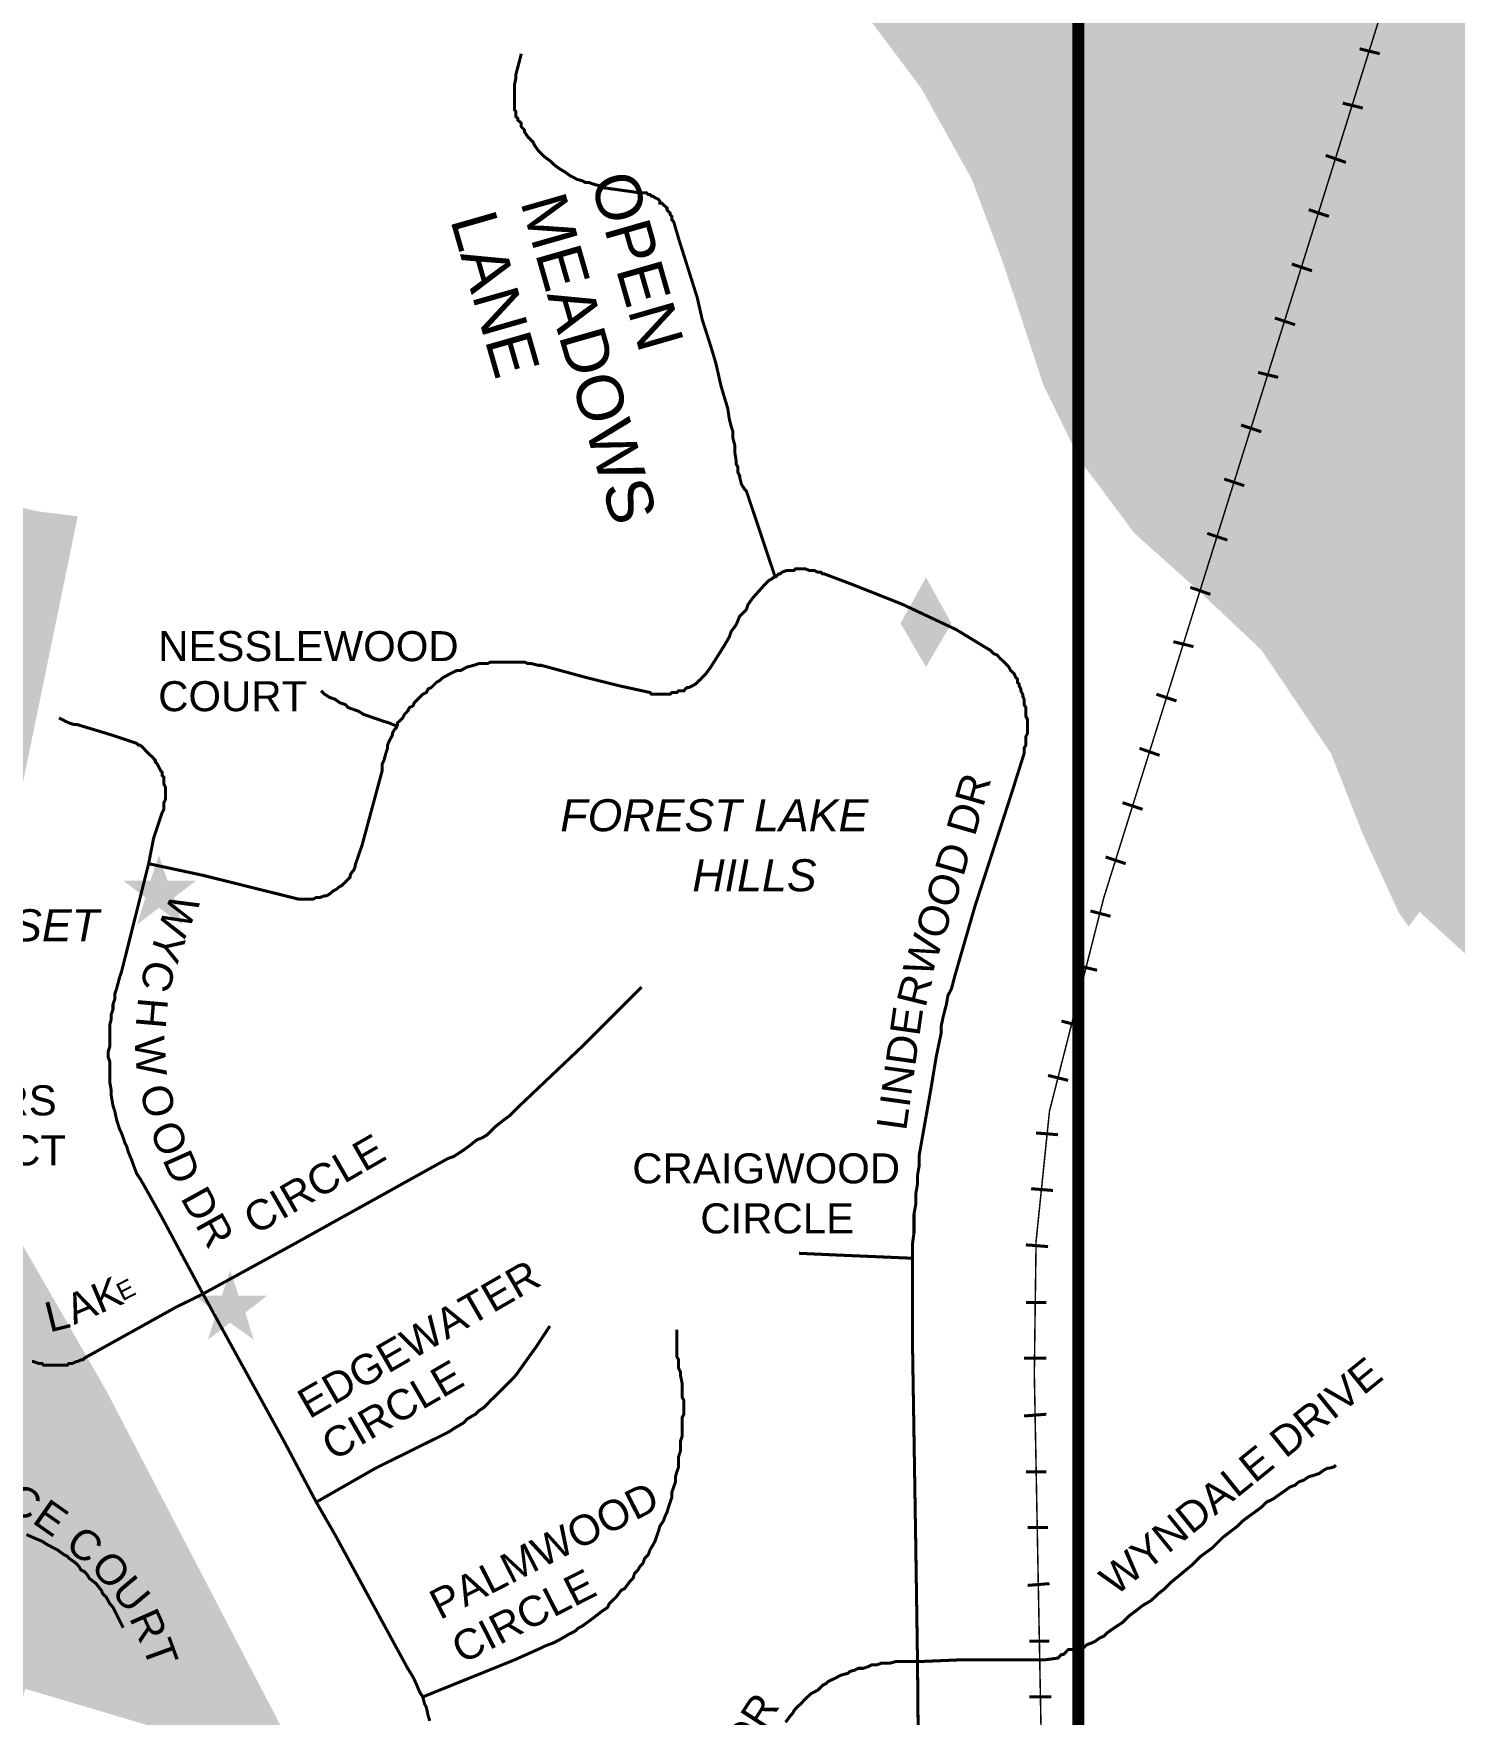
# Model space of a CAD drawing. Header units: millimetres. Extents: x 10 to 1080, y 12 to 847.
# Drawn here: x 734 to 805, y 449.1 to 533.1 of the extents above; entities that cross this region are included whole.
import ezdxf

# ---------------------------------------------------------------- set-up
doc = ezdxf.new("R2010")
doc.units = ezdxf.units.MM

msp = doc.modelspace()

# ---------------------------------------------------------------- hatches: boundary and pattern name
at = {"layer": 'H', "linetype": 'CONTINUOUS'}
for points in [[(802.375, 724.076), (804.333, 708.572), (819.82, 705.362), (834.637, 704.674), (846.243, 705.362), (859.861, 713.74), (871.467, 723.388), (876.635, 727.287), (891.452, 733.125), (894.662, 722.806), (899.231, 711.2), (902.458, 678.268), (906.939, 654.985), (912.777, 635.6), (903.041, 631.79), (870.797, 623.394), (843.703, 613.075), (834.037, 605.614), (852.17, 570.142), (848.607, 566.244), (849.207, 566.244), (834.637, 551.692), (840.475, 538.815), (802.711, 488.438), (802.217, 489.126), (800.435, 493.007), (798.83, 497.082), (795.355, 502.25), (792.215, 505.213), (789.005, 508.088), (786.289, 511.722), (784.437, 515.532), (783.078, 519.677), (782.391, 521.723), (780.874, 525.78), (778.334, 530.348), (775.794, 533.735), (773.007, 536.875), (769.955, 539.75), (766.727, 542.378), (763.27, 544.83), (759.707, 547.123), (755.985, 549.24), (754.115, 550.333), (752.263, 551.356), (750.305, 552.45), (748.365, 553.473), (746.407, 554.478), (744.467, 555.502), (742.615, 556.507), (740.657, 557.618), (739.652, 558.13), (732.525, 556.436), (732.79, 544.583), (726.264, 530.86), (723.142, 524.334), (722.207, 519.765), (722.877, 514.015), (725.593, 511.052), (734.219, 509.182), (736.177, 508.935), (733.302, 494.965), (732.278, 489.126), (728.98, 480.236), (737.605, 465.243), (747.518, 446.193), (733.548, 450.338), (730.409, 438.062), (720.76, 407.158), (717.885, 398.268), (714.745, 388.108), (713.475, 387.174), (712.047, 376.096), (715.945, 344.77), (716.615, 324.026), (716.439, 318.682), (723.388, 318.435), (731.608, 319.705), (737.358, 321.557), (743.373, 323.25), (749.635, 324.273), (754.962, 326.39), (761.488, 331.47), (750.641, 308.786), (742.95, 291.677), (741.257, 289.313), (754.715, 277.195), (760.801, 272.292), (760.73, 272.115), (769.444, 264.583), (777.487, 249.678), (794.597, 237.155), (804.333, 230.293), (811.777, 224.032), (798.054, 219.957), (781.473, 215.988), (770.043, 212.602), (757.502, 208.033), (746.072, 201.172), (734.06, 195.404), (725.082, 194.91), (725.258, 194.134), (725.593, 192.105), (725.752, 188.048), (725.17, 184.062), (724.905, 183.392), (714.587, 181.698), (699.17, 173.743), (696.295, 178.312), (682.078, 173.143), (680.879, 176.53), (652.868, 161.713), (660.647, 138.007), (660.4, 137.83), (656.749, 135.467), (653.203, 133.103), (649.552, 130.722), (645.918, 128.358), (642.285, 125.977), (638.634, 123.702), (635, 121.32), (631.349, 118.957), (627.803, 116.664), (624.152, 114.3), (620.942, 115.394), (619.584, 117.51), (618.402, 119.556), (617.22, 121.744), (616.038, 123.702), (614.68, 125.977), (613.569, 128.27), (612.299, 130.475), (610.958, 132.415), (609.424, 134.197), (608.154, 136.066), (606.795, 138.254), (605.367, 140.035), (603.673, 143.087), (601.892, 144.445), (599.863, 145.715), (598.17, 147.496), (596.724, 149.26), (595.118, 151.042), (593.513, 152.647), (591.22, 153.846), (589.439, 155.187), (587.675, 156.545), (586.052, 158.415), (585.717, 160.778), (585.047, 162.895), (584.112, 165.1), (582.172, 166.194), (580.549, 167.887), (579.543, 169.845), (578.785, 171.962), (577.762, 173.902), (576.668, 175.772), (575.398, 177.553), (573.775, 178.982), (571.659, 182.457), (568.784, 186.778), (566.932, 189.988), (565.82, 194.486), (564.462, 203.87), (563.704, 208.527), (563.88, 211.332), (563.704, 215.477), (563.457, 217.77), (563.28, 220.133), (563.368, 222.426), (563.28, 224.614), (562.857, 227.418), (561.675, 229.694), (560.828, 232.586), (561.428, 234.774), (561.852, 237.825), (561.922, 240.206), (561.587, 242.658), (561.763, 245.286), (562.01, 247.65), (561.852, 250.278), (561.164, 254.423), (561.922, 257.052), (562.522, 259.256), (562.275, 261.532), (561.499, 263.56), (560.405, 265.518), (559.805, 267.882), (559.223, 270.175), (557.953, 273.297), (556.26, 274.92), (554.814, 277.53), (554.39, 280), (553.72, 282.363), (552.962, 284.656), (551.85, 286.508), (550.668, 288.713), (549.222, 291.165), (547.194, 292.947), (545.412, 294.552), (543.56, 296.422), (543.719, 298.697), (542.537, 300.655), (540.42, 302.348), (538.057, 304.976), (535.34, 306.405), (532.553, 307.763), (530.26, 309.545), (528.232, 310.903), (526.874, 312.755), (526.45, 314.872), (524.51, 315.807), (522.305, 316.054), (518.248, 316.565), (515.779, 316.9), (513.592, 317.324), (511.387, 317.923), (508.935, 318.17), (507.153, 316.988), (506.465, 314.96), (505.037, 313.267), (503.255, 311.997), (501.897, 310.303), (500.292, 308.698), (498.422, 307.587), (496.658, 306.07), (495.212, 304.377), (494.453, 302.348), (493.942, 299.896), (493.607, 297.603), (493.942, 295.24), (494.453, 293.123), (495.212, 290.83), (495.723, 288.625), (494.03, 286.508), (493.342, 284.304), (491.649, 281.693), (489.462, 280.846), (485.14, 280.423), (481.577, 280.582), (479.637, 281.852), (478.102, 283.457), (476.673, 285.08), (475.068, 286.773), (472.863, 287.267), (470.658, 286.685), (468.965, 285.238), (467.184, 283.88), (465.067, 282.875), (463.462, 281.34), (464.732, 279.488), (466.602, 278.306), (468.63, 277.372), (469.724, 275.502), (468.877, 273.385), (467.095, 272.027), (463.973, 269.663), (462.104, 268.058), (460.075, 266.876), (457.958, 266.1), (455.665, 265.606), (452.702, 266.277), (450.674, 267.212), (448.469, 267.635), (444.835, 268.482), (442.718, 268.993), (440.514, 268.393), (436.792, 268.217), (434.763, 268.905), (432.805, 269.998), (431.465, 271.78), (432.647, 273.72), (433.405, 275.925), (433.317, 278.218), (432.805, 280.335), (432.894, 282.963), (431.959, 285.327), (428.925, 284.568), (426.72, 283.88), (424.603, 283.457), (421.375, 283.968), (419.188, 284.392), (417.072, 284.903), (415.025, 285.926), (412.838, 286.685), (410.792, 287.62), (409.698, 289.56), (409.875, 291.765), (410.298, 293.97), (410.298, 296.157), (409.61, 298.203), (408.252, 300.143), (406.4, 301.66), (404.53, 303.107), (402.837, 304.712), (400.897, 305.823), (399.715, 307.675), (400.297, 309.792), (399.962, 311.997), (397.845, 313.355), (395.905, 314.537), (394.547, 316.318), (393.1, 318.1), (391.672, 319.793), (390.225, 321.398), (388.108, 322.668), (386.592, 324.185), (385.057, 325.878), (383.452, 327.325), (381.582, 328.595), (379.465, 329.265), (378.125, 331.047), (378.037, 333.252), (377.349, 335.368), (375.92, 336.973), (374.05, 338.332), (372.11, 339.425), (370.152, 340.536), (368.035, 341.383), (365.919, 341.965), (363.555, 341.63), (361.615, 340.607), (359.745, 338.914), (357.875, 337.82), (355.935, 336.797), (353.818, 335.703), (351.878, 334.522), (350.255, 332.652), (348.915, 330.8), (347.98, 328.754), (347.133, 326.637), (345.599, 325.032), (343.323, 324.785), (340.184, 324.785), (337.732, 325.367), (335.615, 324.185), (334.522, 322.333), (334.433, 320.128), (334.098, 317.923), (332.899, 315.807), (331.805, 313.866), (330.958, 311.75), (330.712, 309.545), (330.288, 307.252), (329.935, 304.976), (329.688, 302.683), (329.018, 300.39), (328.083, 298.203), (327.325, 296.157), (327.06, 293.97), (328.665, 292.347), (329.935, 290.583), (328.665, 288.802), (326.39, 287.955), (323.25, 287.778), (321.045, 288.29), (319.864, 290.23), (318.682, 292.276), (316.812, 293.705), (314.025, 294.975), (311.732, 295.487), (309.615, 295.91), (307.763, 297.092), (306.405, 299.05), (305.47, 300.99), (304.712, 303.107), (303.689, 305.135), (301.995, 306.405), (300.302, 307.852), (298.962, 309.545), (297.268, 307.94), (296.422, 305.894), (293.282, 304.2), (291.5, 305.558), (289.648, 306.828), (287.69, 307.852), (287.267, 309.968), (287.69, 312.173), (285.75, 313.09), (283.457, 313.602), (281.34, 314.202), (279.224, 315.295), (278.642, 317.5), (277.954, 319.617), (276.013, 321.222), (274.144, 319.793), (272.874, 317.923), (269.998, 319.193), (268.217, 320.64), (266.435, 321.98), (263.984, 324.45), (262.202, 325.72), (260.862, 327.484), (261.108, 329.688), (261.867, 331.893), (262.714, 334.01), (262.467, 337.644), (261.532, 339.602), (260.597, 341.718), (258.992, 343.323), (255.94, 345.352), (253.065, 346.71), (251.195, 347.892), (249.167, 348.827), (248.92, 351.032), (250.19, 352.884), (251.707, 354.842), (254.088, 354.93), (255.782, 356.358), (257.969, 356.623), (260.174, 357.117), (261.444, 359.234), (261.779, 361.527), (261.62, 363.732), (260.438, 365.584), (258.992, 367.277), (256.117, 367.63), (255.429, 369.746), (254.088, 371.44), (252.307, 372.957), (250.525, 374.227), (248.497, 374.826), (247.138, 376.767), (248.162, 378.707), (247.385, 381), (245.78, 382.517), (245.622, 384.81), (244.687, 386.75), (243.575, 388.796), (242.235, 390.56), (241.035, 392.43), (239.518, 394.212), (239.43, 396.416), (240.453, 398.533), (240.612, 401.144), (240.788, 403.86), (239.43, 405.888), (238.584, 408.005), (236.467, 409.452), (235.038, 411.304), (233.08, 412.838), (233.168, 415.202), (234.103, 417.318), (235.462, 419.276), (236.978, 421.04), (238.072, 422.998), (237.825, 425.274), (237.49, 427.902), (236.22, 429.683), (234.527, 431.377), (232.657, 433.246), (230.628, 434.587), (229.182, 436.28), (227.489, 437.815), (226.219, 439.667), (224.79, 441.537), (223.943, 443.742), (222.92, 445.77), (220.98, 447.216), (218.775, 448.557), (216.57, 449.827), (214.365, 450.25), (212.249, 450.427), (209.797, 450.515), (206.163, 450.427), (203.87, 451.026), (201.595, 450.338), (199.972, 448.31), (201.665, 446.705), (199.549, 444.588), (196.938, 445.347), (194.822, 445.435), (192.105, 444.923), (189.054, 445.012), (187.202, 443.406), (184.908, 442.472), (182.88, 441.113), (181.01, 439.596), (179.317, 438.15), (177.288, 437.056), (175.084, 436.457), (173.055, 435.522), (170.762, 434.675), (168.575, 434.852), (166.793, 436.545), (165.947, 438.82), (165.259, 440.937), (163.142, 442.048), (160.955, 442.56), (158.574, 442.383), (156.369, 441.713), (154.005, 440.778), (151.377, 440.267), (148.59, 440.267), (146.385, 439.843), (145.45, 437.727), (145.115, 435.522), (142.663, 436.122), (142.152, 438.326), (140.458, 439.932), (138.43, 441.113), (136.472, 442.207), (134.285, 442.807), (131.745, 442.048), (128.605, 441.537), (126.153, 441.872), (123.525, 441.784), (121.497, 442.983), (120.05, 444.588), (117.775, 445.012), (116.082, 446.528), (116.152, 448.822), (114.124, 450.938), (112.607, 453.214), (111.425, 454.995), (110.155, 456.777), (108.797, 458.47), (107.527, 460.252), (106.257, 461.945), (104.898, 463.726), (103.54, 465.42), (102.182, 467.113), (100.842, 468.806), (99.572, 470.57), (98.213, 472.264), (95.585, 475.738), (93.133, 479.213), (90.682, 482.776), (88.477, 486.41), (86.448, 490.132), (84.578, 494.03), (83.062, 498.016), (81.527, 502.92), (80.433, 507.065), (79.498, 511.298), (78.74, 515.532), (78.228, 519.853), (77.805, 524.175), (77.558, 528.496), (77.47, 532.8), (77.558, 534.917), (77.558, 537.122), (77.717, 539.238), (77.893, 541.443), (78.052, 543.56), (78.317, 545.765), (78.564, 547.882), (79.252, 552.115), (80.098, 556.348), (81.192, 560.582), (82.374, 564.727), (84.402, 570.054), (86.448, 573.793), (87.63, 575.645), (117.687, 575.645), (138.007, 572.435), (144.445, 544.23), (141.905, 543.225), (154.764, 537.88), (160.443, 536.028), (171.185, 535.693), (189.318, 535.34), (206.834, 533.912), (226.06, 527.897), (227.842, 532.888), (253.912, 548.552), (259.239, 550.333), (265.677, 550.668), (269.575, 552.115), (277.019, 556.772), (283.122, 559.223), (290.989, 559.982), (306.317, 558.553), (306.652, 558.288), (307.005, 558.624), (310.885, 558.888), (317.659, 563.122), (325.543, 568.113), (333.745, 573.528), (338.825, 576.827), (341.365, 576.756), (344.928, 576.068), (348.492, 574.71), (351.949, 572.858), (355.759, 569.718), (358.228, 566.173), (359.234, 564.303), (360.257, 562.363), (362.462, 558.8), (365.425, 555.925), (369.993, 554.32), (376.255, 554.478), (378.46, 554.902), (380.577, 555.325), (382.782, 555.748), (384.898, 556.013), (387.773, 556.436), (392.007, 557.107), (396.064, 558.042), (400.138, 559.135), (404.107, 560.405), (408.005, 561.852), (411.903, 563.457), (415.713, 565.238), (419.435, 567.09), (423.069, 569.048), (424.18, 569.63), (421.128, 576.333), (406.224, 573.952), (411.057, 595.383), (409.452, 607.06), (401.408, 603.85), (401.832, 611.893), (404.618, 612.74), (404.195, 626.022), (394.882, 630.432), (373.539, 618.737), (369.482, 635.67), (377.19, 651.845), (407.405, 673.276), (407.829, 671.23), (482.177, 704.003), (500.715, 623.323), (501.227, 623.57), (505.372, 625.863), (509.182, 627.892), (512.992, 630.008), (516.802, 632.037), (520.612, 634.065), (522.552, 635.088), (524.422, 636.094), (526.362, 637.117), (528.232, 638.14), (530.172, 639.233), (532.042, 640.256), (534.335, 641.438), (544.495, 629.585), (550.422, 631.613), (546.523, 639.568), (541.532, 645.336), (541.602, 645.407), (545.412, 647.453), (549.222, 649.57), (553.032, 651.598), (556.772, 653.627), (560.582, 655.743), (564.392, 657.772), (568.202, 659.888), (572.012, 661.917), (575.733, 664.034), (579.543, 666.15), (583.353, 668.196), (587.163, 670.313), (590.885, 672.342), (596.724, 674.458), (601.133, 674.458), (603.338, 674.458), (605.455, 674.37), (607.642, 674.194), (609.847, 674.123), (611.964, 674.035), (614.168, 673.858), (616.373, 673.7), (618.49, 673.612), (620.695, 673.435), (622.882, 673.347), (624.999, 673.276), (629.32, 673.188), (633.642, 673.276), (637.875, 673.523), (642.108, 673.947), (646.254, 674.617), (650.399, 675.728), (653.627, 676.734), (657.684, 678.18), (661.67, 679.873), (665.568, 681.743), (669.378, 683.772), (673.1, 685.976), (676.734, 688.252), (680.297, 690.704), (683.683, 693.42), (687.07, 696.136), (690.192, 699.1), (693.332, 702.063), (696.207, 705.273), (699.082, 708.572), (701.71, 711.958), (705.785, 710.53), (709.842, 708.995), (713.74, 707.214), (717.638, 705.362), (721.448, 703.333), (723.988, 701.798), (729.403, 707.302), (742.35, 719.578), (751.999, 718.908), (767.503, 733.725), (785.618, 751.84), (797.207, 740.234), (802.375, 724.076), (802.375, 724.076)], [(666.662, 31.15), (665.903, 33.443), (664.88, 36.318), (663.875, 38.77), (662.093, 40.217), (659.289, 41.91), (657.772, 43.938), (656.255, 45.896), (654.05, 46.655), (651.757, 46.99), (650.064, 48.772), (648.458, 50.624), (646.254, 51.223), (643.89, 52.158), (641.932, 53.94), (639.815, 54.857), (635.582, 54.698), (633.642, 56.056), (631.613, 57.062), (628.562, 57.997), (626.533, 59.514), (625.598, 62.054), (625.934, 65.105), (625.422, 67.557), (625.087, 71.12), (640.168, 68.492), (651.757, 71.455), (733.637, 96.855), (744.802, 101.688), (768.932, 110.825), (770.537, 108.038), (779.851, 91.687), (789.852, 98.884), (786.624, 110.067), (785.019, 114.97), (789.428, 121.25), (795.69, 119.133), (800.594, 116.84), (805.427, 115.235), (810.595, 111.672), (813.135, 110.578), (815.411, 111.936), (817.28, 112.607), (821.761, 111.936), (824.988, 112.43), (814.74, 133.773), (848.695, 119.133), (853.087, 141.058), (857.585, 164.765), (846.825, 166.793), (848.695, 169.845), (849.877, 172.632), (851.994, 173.99), (855.715, 177.288), (861.483, 181.434), (868.504, 208.703), (871.978, 208.703), (876.635, 209.127), (884.079, 210.308), (890.094, 210.573), (894.08, 210.573), (899.16, 209.127), (904.064, 207.01), (909.391, 205.405), (924.295, 202.442), (925.23, 204.717), (932.427, 239.095), (932.18, 250.79), (932.85, 263.56), (919.392, 263.56), (919.639, 266.524), (921.755, 295.663), (933.362, 292.858), (933.785, 301.925), (932.18, 309.122), (930.822, 316.988), (929.128, 324.944), (928.441, 325.208), (880.78, 334.01), (892.387, 394.458), (910.59, 400.72), (912.865, 405.13), (894.997, 430.953), (887.307, 452.12), (877.058, 452.79), (872.913, 457.2), (866.634, 465.42), (857.074, 472.775), (845.22, 475.58), (837.512, 475.58), (826.17, 473.534), (817.28, 476.762), (811.018, 480.995), (806.362, 486.322), (803.222, 489.197), (840.475, 538.815), (834.637, 551.692), (849.207, 566.244), (850.724, 566.332), (853.017, 566.42), (855.292, 566.596), (857.673, 566.755), (860.037, 566.932), (862.401, 567.09), (864.87, 567.267), (867.234, 567.514), (869.597, 567.69), (872.067, 567.937), (874.518, 568.113), (876.882, 568.36), (879.334, 568.537), (881.803, 568.713), (884.167, 568.96), (886.619, 569.136), (889, 569.295), (891.364, 569.472), (893.815, 569.56), (896.108, 569.718), (898.472, 569.807), (900.853, 569.895), (903.129, 569.895), (905.422, 569.895), (907.627, 569.895), (909.814, 569.807), (912.354, 569.718), (916.675, 569.63), (918.88, 569.63), (920.997, 569.718), (923.202, 569.895), (925.318, 570.054), (927.523, 570.142), (929.64, 570.318), (931.827, 570.477), (936.149, 570.742), (940.47, 570.9), (944.704, 570.742), (948.849, 570.318), (948.849, 28.751), (667.297, 28.751), (666.662, 31.15)], [(779.851, 503.59), (778.581, 505.883), (777.311, 503.59), (778.581, 501.403), (779.851, 503.59), (779.851, 503.59)], [(779.851, 503.59), (779.604, 503.59), (778.581, 501.826), (777.663, 503.59), (778.581, 505.372), (779.604, 503.59), (779.851, 503.59), (778.581, 505.883), (777.311, 503.59), (778.581, 501.403), (779.851, 503.59), (779.851, 503.59)], [(742.103, 490.732), (740.657, 490.732), (740.234, 492.002), (739.81, 490.732), (738.452, 490.732), (739.563, 489.885), (739.14, 488.527), (740.234, 489.373), (741.415, 488.527), (740.992, 489.885), (742.103, 490.732), (742.103, 490.732)], [(745.649, 469.988), (744.22, 469.988), (743.797, 471.258), (743.373, 469.988), (742.015, 469.988), (743.109, 469.142), (742.685, 467.783), (743.797, 468.63), (744.978, 467.783), (744.555, 469.142), (745.649, 469.988), (745.649, 469.988)], [(737.782, 455.26), (736.335, 455.26), (735.912, 456.53), (735.489, 455.26), (734.148, 455.26), (735.242, 454.413), (734.818, 453.055), (735.912, 453.902), (737.112, 453.055), (736.688, 454.413), (737.782, 455.26), (737.782, 455.26)]]:
    msp.add_hatch(color=256, dxfattribs=at).paths.add_polyline_path(points)

# ---------------------------------------------------------------- linework, layer by layer
at = {"layer": 'P'}
for points, const_width in [([(786.201, 654.138), (786.201, 546.029), (786.201, 437.903), (678.092, 437.903), (569.965, 437.903), (569.965, 546.029), (569.965, 654.138), (678.092, 654.138), (786.201, 654.138)], 0.602), ([(948.831, 437.903), (894.327, 437.903), (786.201, 437.903), (786.201, 546.029), (786.201, 654.138), (894.327, 654.138), (948.831, 654.138)], 0.602), ([(815.658, 579.808), (787.471, 489.885), (784.754, 479.213), (784.084, 472.705), (783.996, 466.09), (785.53, 384.81), (786.536, 324.115), (786.8, 319.123), (787.647, 314.378), (789.411, 308.875), (791.616, 304.377), (807.367, 276.86), (816.345, 253.577), (817.527, 247.915), (817.774, 244.951), (817.439, 240.965), (815.834, 235.215), (809.396, 223.185), (805.762, 217.435), (799.924, 210.996), (787.382, 200.413)], 0.075), ([(758.349, 532.059), (758.261, 531.707), (758.172, 531.372), (758.084, 531.036), (758.084, 530.86), (758.014, 530.525), (758.014, 530.366), (758.014, 530.013), (758.014, 529.766), (758.014, 529.519), (758.014, 529.431), (758.014, 529.343), (758.014, 529.255), (758.084, 529.167), (758.084, 529.008), (758.084, 528.92), (758.172, 528.832), (758.172, 528.743), (758.261, 528.673), (758.349, 528.585), (758.349, 528.408), (758.508, 528.249), (758.508, 528.161), (758.684, 527.897), (758.931, 527.65), (759.019, 527.473), (759.195, 527.226), (759.284, 527.138), (759.531, 526.891), (759.778, 526.715), (760.042, 526.468), (760.289, 526.292), (760.554, 526.133), (760.801, 525.956), (760.977, 525.868), (761.136, 525.78), (761.4, 525.709), (761.559, 525.621), (761.735, 525.621), (761.982, 525.533), (762.318, 525.445), (762.494, 525.357), (764.275, 525.11), (764.364, 525.11), (764.522, 525.11), (764.611, 525.11), (764.699, 525.022), (764.787, 525.022), (764.858, 524.933), (764.946, 524.933), (765.034, 524.863), (765.21, 524.775), (765.281, 524.686), (765.281, 524.598), (765.369, 524.598), (765.457, 524.51), (765.634, 524.351), (765.634, 524.263), (765.704, 524.175), (765.792, 524.087), (765.792, 524.016), (765.881, 523.928), (765.881, 523.84), (765.881, 523.752), (765.969, 523.663), (766.216, 522.817), (767.151, 519.853), (767.398, 518.76), (767.75, 517.666), (767.909, 517.155), (768.085, 516.555), (768.332, 515.461), (768.509, 514.862), (768.668, 514.35), (768.756, 513.768), (768.844, 513.433), (768.932, 513.168), (768.932, 512.833), (769.02, 512.498), (769.02, 512.163), (769.091, 511.739), (769.091, 511.563), (769.179, 511.387), (769.179, 511.316), (769.179, 511.14), (769.267, 510.963), (769.267, 510.893), (769.355, 510.54), (769.514, 510.293), (769.602, 510.205), (771.049, 505.883)], 0.151), ([(801.264, 532.059), (800.259, 532.306)], 0.151), ([(800.418, 529.343), (799.412, 529.59)], 0.151), ([(799.571, 526.627), (798.565, 526.979)], 0.151), ([(798.724, 523.928), (797.719, 524.263)], 0.151), ([(797.878, 521.212), (796.872, 521.547)], 0.151), ([(797.031, 518.513), (796.025, 518.848)], 0.151), ([(796.184, 515.885), (795.179, 516.132)], 0.151), ([(795.338, 513.168), (794.332, 513.503)], 0.151), ([(794.491, 510.469), (793.485, 510.805)], 0.151), ([(793.644, 507.753), (792.639, 508.088)], 0.151), ([(752.158, 498.44), (752.158, 498.616), (752.246, 498.687), (752.422, 498.863), (752.51, 499.039), (752.669, 499.198), (752.757, 499.375), (752.934, 499.463), (753.004, 499.622), (753.181, 499.798), (753.269, 499.886), (753.428, 500.045), (753.604, 500.133), (753.692, 500.309), (753.851, 500.38), (754.027, 500.556), (754.115, 500.645), (754.274, 500.733), (754.451, 500.892), (754.627, 500.98), (754.786, 501.068), (754.962, 501.156), (755.121, 501.227), (755.297, 501.227), (755.474, 501.315), (755.632, 501.403), (755.968, 501.491), (756.232, 501.579), (756.479, 501.579), (756.655, 501.579), (756.814, 501.65), (756.991, 501.65), (757.167, 501.65), (757.326, 501.65), (757.502, 501.65), (757.837, 501.65), (758.014, 501.65), (758.172, 501.65), (758.508, 501.65), (758.684, 501.579), (758.86, 501.579), (759.195, 501.491), (759.354, 501.491), (761.559, 500.892), (763.252, 500.468), (764.787, 500.133), (764.858, 500.045), (764.946, 500.045), (765.034, 500.045), (765.21, 500.045), (765.457, 500.045), (765.545, 500.045), (765.634, 500.045), (765.792, 500.045), (765.881, 500.133), (765.969, 500.133), (766.128, 500.133), (766.216, 500.221), (766.48, 500.221), (766.551, 500.309), (766.639, 500.38), (766.727, 500.38), (766.904, 500.468), (767.062, 500.556), (767.151, 500.645), (767.239, 500.733), (767.327, 500.803), (767.398, 500.892), (767.486, 500.98), (767.574, 501.068), (767.821, 501.403), (768.509, 502.497), (768.756, 502.92), (768.844, 503.185), (769.091, 503.52), (769.267, 503.943), (769.602, 504.278), (769.691, 504.543), (769.938, 504.878), (770.537, 505.548), (770.625, 505.636), (770.714, 505.725), (770.872, 505.813), (770.961, 505.883), (771.049, 505.883)], 0.151), ([(771.049, 505.883), (771.137, 505.972), (771.208, 506.06), (771.296, 506.06), (771.384, 506.148), (771.631, 506.236), (771.719, 506.236), (771.807, 506.236), (771.984, 506.236), (772.054, 506.307), (772.142, 506.307), (772.231, 506.307), (772.407, 506.307), (772.478, 506.307), (772.566, 506.307), (772.742, 506.236), (772.83, 506.236), (772.901, 506.236), (772.989, 506.236), (773.165, 506.148), (773.254, 506.148), (773.324, 506.148), (773.412, 506.06), (773.501, 506.06), (774.859, 505.548), (777.399, 504.543), (780.098, 503.273), (781.632, 502.338), (781.791, 502.25), (781.879, 502.162), (781.967, 502.073), (782.144, 502.003), (782.214, 501.915), (782.302, 501.826), (782.391, 501.738), (782.567, 501.579), (782.726, 501.403), (782.814, 501.227), (782.902, 501.156), (782.99, 501.068), (783.061, 500.892), (783.149, 500.803), (783.149, 500.645), (783.237, 500.556), (783.237, 500.468), (783.325, 500.309), (783.325, 500.221), (783.414, 500.045), (783.414, 499.957), (783.484, 499.798), (783.484, 499.622), (783.484, 499.533), (783.572, 499.375), (783.572, 499.286), (783.572, 499.11), (783.572, 498.951), (783.661, 498.775), (783.661, 498.528), (783.661, 498.193), (783.661, 498.105), (783.572, 497.928), (783.572, 497.769), (783.572, 497.681), (783.572, 497.505), (783.484, 497.346), (783.484, 497.17), (783.484, 497.082), (782.902, 495.229), (781.032, 489.462), (780.027, 485.987), (779.939, 485.652), (779.851, 485.316), (779.674, 484.981), (779.604, 484.558), (779.515, 484.223), (779.427, 483.87), (779.339, 483.447), (779.339, 483.112), (779.092, 481.93), (778.828, 480.325), (778.245, 477.026), (778.245, 476.515), (778.157, 476.003), (778.157, 475.58), (778.069, 475.068), (778.069, 474.557), (777.981, 474.063), (777.981, 473.551), (777.981, 473.128), (777.91, 472.616), (777.91, 471.858)], 0.151), ([(792.798, 505.037), (791.792, 505.389)], 0.151), ([(791.951, 502.426), (790.945, 502.673)], 0.151), ([(748.348, 500.221), (748.524, 500.045), (748.771, 499.886), (749.035, 499.798), (749.282, 499.622), (749.547, 499.533), (749.706, 499.375), (750.217, 499.198), (750.464, 499.039), (750.729, 498.951), (750.976, 498.863), (751.24, 498.775), (751.487, 498.687), (751.734, 498.616), (752.158, 498.44)], 0.151), ([(791.104, 499.71), (790.099, 500.045)], 0.151), ([(735.242, 498.863), (735.577, 498.687), (735.736, 498.616), (736, 498.528), (736.159, 498.528), (737.852, 498.016), (739.122, 497.593), (739.211, 497.505), (739.299, 497.505), (739.475, 497.346), (739.546, 497.258), (739.634, 497.17), (739.81, 496.993), (739.898, 496.923), (739.969, 496.835), (740.057, 496.746), (740.057, 496.658), (740.145, 496.57), (740.234, 496.411), (740.322, 496.235), (740.392, 496.147), (740.392, 495.988), (740.481, 495.9), (740.481, 495.723), (740.481, 495.653), (740.481, 495.565), (740.569, 495.388), (740.569, 495.3), (740.569, 495.141), (740.569, 495.053), (740.569, 494.877), (740.569, 494.806), (740.481, 494.63), (740.481, 494.542), (740.481, 494.383), (740.481, 494.295), (740.392, 494.118), (739.969, 492.848), (739.722, 491.578)], 0.151), ([(739.722, 491.578), (742.438, 490.996), (747.254, 489.797), (747.43, 489.797), (747.589, 489.797), (747.677, 489.797), (747.765, 489.797), (747.854, 489.797), (747.924, 489.797), (748.101, 489.885), (748.277, 489.885), (748.524, 489.973), (748.612, 489.973), (748.771, 490.061), (748.947, 490.22), (749.124, 490.308), (749.212, 490.396), (749.371, 490.485), (749.547, 490.643), (749.618, 490.732), (749.794, 490.908), (749.794, 490.996), (749.882, 491.155), (749.97, 491.243), (750.041, 491.419), (750.041, 491.49), (750.394, 492.513), (751.399, 496.235), (751.399, 496.411), (751.399, 496.57), (751.487, 496.746), (751.575, 497.082), (751.664, 497.346), (751.664, 497.505), (751.734, 497.681), (751.822, 497.84), (751.911, 498.016), (751.911, 498.105), (751.999, 498.263), (752.158, 498.44)], 0.151), ([(790.258, 496.993), (789.252, 497.346)], 0.151), ([(789.411, 494.295), (788.405, 494.63)], 0.151), ([(739.722, 491.578), (738.364, 486.163), (738.276, 485.916), (738.205, 485.652), (738.117, 485.316), (738.029, 485.069), (738.029, 484.805), (737.941, 484.558), (737.941, 484.293), (737.852, 484.046), (737.852, 483.799), (737.782, 483.535), (737.782, 483.2), (737.782, 482.953), (737.782, 482.688), (737.782, 482.441), (737.694, 482.177), (737.694, 481.93), (737.782, 481.683), (737.782, 481.418), (737.782, 481.171), (737.782, 480.66), (737.852, 480.236), (737.852, 479.989), (737.941, 479.478), (738.029, 479.213), (738.117, 478.79), (738.276, 478.296), (738.364, 478.12), (738.452, 477.873), (738.54, 477.608), (738.628, 477.449), (738.699, 477.185), (738.875, 476.762), (738.964, 476.515), (739.122, 476.091), (739.299, 475.827), (739.546, 475.403), (739.634, 475.245), (740.392, 473.886), (742.438, 470.076)], 0.151), ([(788.564, 491.578), (787.559, 491.913)], 0.151), ([(787.806, 488.95), (786.8, 489.215)], 0.151), ([(787.135, 486.251), (786.112, 486.498)], 0.151), ([(742.438, 470.076), (746.919, 472.528), (754.698, 476.85), (754.962, 476.938), (755.209, 477.097), (755.474, 477.273), (755.721, 477.449), (756.144, 477.785), (756.391, 477.873), (756.655, 478.032), (757.079, 478.455), (757.502, 478.79), (757.749, 478.966), (757.925, 479.143), (758.172, 479.39), (761.559, 482.6), (764.364, 485.405)], 0.151), ([(786.377, 483.447), (785.354, 483.711)], 0.151), ([(785.689, 480.748), (784.684, 480.995)], 0.151), ([(785.178, 478.032), (784.084, 478.12)], 0.151), ([(784.931, 475.245), (783.837, 475.333)], 0.151), ([(772.231, 472.105), (774.171, 472.017), (777.91, 471.858)], 0.151), ([(784.684, 472.44), (783.572, 472.528)], 0.151), ([(777.91, 471.858), (777.91, 471.099), (777.91, 470.588), (777.91, 467.36), (778.069, 457.553), (778.157, 451.697)], 0.151), ([(733.884, 466.69), (733.972, 466.69), (734.219, 466.602), (734.395, 466.602), (734.466, 466.513), (734.554, 466.513), (734.73, 466.513), (734.818, 466.513), (734.889, 466.513), (735.065, 466.513), (735.154, 466.513), (735.312, 466.513), (735.401, 466.513), (735.489, 466.513), (735.665, 466.513), (735.736, 466.602), (735.824, 466.602), (735.912, 466.602), (736.088, 466.69), (736.159, 466.69), (736.335, 466.778), (736.424, 466.778), (736.512, 466.866), (741.08, 469.406), (742.438, 470.076)], 0.151), ([(742.438, 470.076), (746.495, 462.703), (748.101, 459.669)], 0.151), ([(784.595, 469.653), (783.572, 469.653)], 0.151), ([(748.101, 459.669), (751.064, 461.363), (754.627, 463.127), (754.786, 463.215), (755.05, 463.391), (755.209, 463.479), (755.474, 463.638), (755.632, 463.815), (755.897, 463.973), (756.056, 464.062), (756.232, 464.238), (756.479, 464.397), (756.655, 464.573), (756.814, 464.749), (756.991, 464.908), (757.167, 465.085), (757.326, 465.243), (757.59, 465.508), (757.749, 465.667), (757.925, 465.843), (758.084, 466.019), (759.107, 467.448), (759.778, 468.471)], 0.151), ([(753.428, 449.933), (758.014, 451.785), (759.354, 452.385), (759.531, 452.473), (759.707, 452.543), (759.954, 452.632), (760.13, 452.72), (760.289, 452.808), (760.712, 453.055), (760.889, 453.143), (761.048, 453.231), (761.224, 453.39), (761.4, 453.478), (761.647, 453.655), (761.982, 453.902), (762.318, 454.166), (762.67, 454.413), (762.741, 454.589), (763.094, 454.925), (763.341, 455.26), (763.517, 455.348), (763.764, 455.683), (763.94, 455.859), (764.011, 456.106), (764.187, 456.283), (764.275, 456.442), (764.434, 456.618), (764.522, 456.865), (764.699, 457.041), (764.787, 457.288), (764.946, 457.553), (765.034, 457.712), (765.122, 457.976), (765.21, 458.223), (765.281, 458.47), (765.457, 458.735), (765.545, 458.982), (765.634, 459.158), (765.704, 459.405), (765.792, 459.669), (765.881, 459.916), (765.881, 460.163), (765.969, 460.428), (766.057, 460.675), (766.057, 460.939), (766.128, 461.186), (766.216, 461.433), (766.216, 461.698), (766.216, 461.945), (766.304, 462.209), (766.304, 462.456), (766.304, 462.703), (766.392, 462.968), (766.392, 463.215), (766.392, 463.479), (766.392, 463.638), (766.392, 463.903), (766.48, 464.062), (766.48, 464.326), (766.48, 464.485), (766.48, 464.749), (766.392, 464.908), (766.392, 465.173), (766.392, 465.332), (766.392, 465.596), (766.304, 466.019), (766.304, 466.178), (766.216, 466.355), (766.216, 466.602), (766.216, 466.778), (766.128, 466.937), (766.128, 467.113), (766.128, 467.36), (766.128, 467.536), (766.128, 467.713), (766.128, 467.872), (766.128, 468.048), (766.128, 468.295)], 0.151), ([(784.595, 466.866), (783.484, 466.866)], 0.151), ([(784.595, 464.062), (783.484, 463.973)], 0.151), ([(778.157, 451.697), (780.274, 451.785), (782.302, 451.785), (784.507, 451.785), (785.178, 451.873), (785.266, 451.961), (785.354, 452.049), (785.442, 452.049), (785.53, 452.12), (785.601, 452.208), (785.689, 452.296), (785.777, 452.296), (785.865, 452.296), (785.954, 452.296), (786.024, 452.296), (786.112, 452.296), (786.201, 452.296), (786.448, 452.385), (786.624, 452.543), (786.871, 452.632), (787.047, 452.72), (787.294, 452.896), (787.471, 452.967), (787.647, 453.143), (787.894, 453.319), (788.405, 453.655), (788.741, 453.99), (789.076, 454.237), (789.411, 454.501), (789.834, 454.748), (790.187, 455.083), (790.522, 455.348), (790.857, 455.683), (791.369, 456.106), (791.88, 456.53), (792.304, 456.953), (792.886, 457.376), (793.397, 457.888), (794.156, 458.47), (794.42, 458.735), (794.755, 458.982), (795.002, 459.158), (795.338, 459.405), (795.602, 459.669), (795.937, 459.828), (796.184, 460.005), (796.537, 460.252), (796.784, 460.428), (797.031, 460.516), (797.207, 460.675), (797.454, 460.763), (797.719, 460.939), (797.966, 461.01), (798.23, 461.098), (798.477, 461.275), (798.654, 461.363), (798.724, 461.363), (798.989, 461.433), (799.077, 461.522)], 0.151), ([(784.595, 461.186), (783.572, 461.186)], 0.151), ([(748.101, 459.669), (749.035, 458.047), (752.669, 451.362), (752.934, 450.938), (753.092, 450.603), (753.269, 450.18), (753.428, 449.933)], 0.151), ([(733.619, 458.047), (733.972, 457.888), (734.395, 457.712), (734.642, 457.553), (734.977, 457.376), (735.154, 457.288), (735.489, 457.041), (735.665, 456.953), (735.736, 456.865), (736.088, 456.618), (736.247, 456.442), (736.335, 456.283), (736.512, 456.195), (736.671, 456.018), (736.759, 455.859), (737.094, 455.595), (737.358, 455.26), (737.429, 455.083), (737.605, 454.925), (737.694, 454.748), (737.782, 454.589), (737.941, 454.413), (738.029, 454.237), (738.452, 453.39)], 0.151), ([(784.684, 458.399), (783.661, 458.399)], 0.151), ([(784.754, 455.595), (783.661, 455.507)], 0.151), ([(784.754, 452.72), (783.749, 452.72)], 0.151), ([(771.56, 448.663), (771.807, 448.998), (771.895, 449.086), (771.984, 449.245), (772.054, 449.333), (772.231, 449.509), (772.319, 449.58), (772.478, 449.756), (772.566, 449.845), (772.83, 450.092), (773.165, 450.268), (773.412, 450.515), (773.589, 450.603), (773.677, 450.691), (773.836, 450.779), (774.012, 450.85), (774.171, 450.938), (774.347, 451.026), (774.682, 451.115), (774.771, 451.203), (775.018, 451.273), (775.194, 451.362), (775.441, 451.362), (775.705, 451.45), (775.864, 451.538), (776.129, 451.538), (776.376, 451.626), (776.552, 451.626), (776.799, 451.626), (777.064, 451.697), (777.222, 451.697), (777.487, 451.697), (777.734, 451.697), (778.157, 451.697)], 0.151), ([(778.157, 451.697), (778.245, 441.801)], 0.151), ([(753.428, 449.933), (753.516, 449.58), (753.604, 449.421), (753.692, 448.998), (753.78, 448.733)], 0.151), ([(784.842, 449.933), (783.749, 449.933)], 0.151)]:
    msp.add_lwpolyline(points, dxfattribs=dict(at, const_width=const_width))

# ---------------------------------------------------------------- texts
at = {"layer": 'T', "attachment_point": 1}
for s, insert, char_height, rotation in [('{\\fArial|b0|i0|c0|p18;OPEN }', (764, 526.4), 2.3, 286), ('{\\fArial|b0|i0|c0|p18;MEADOWS }', (760.5, 525.3), 2.3, 286), ('{\\fArial|b0|i0|c0|p18;LANE}', (757, 524.4), 2.3, 286), ('{\\fArial|b0|i0|c0|p18;D DR}', (779, 491.3), 1.5, 74), ('{\\fArial|b0|i0|c0|p18;WOO}', (777.4, 486.3), 1.5, 72), ('{\\fArial|b0|i0|c0|p18;W}', (742.3, 489.6), 1.5, 247), ('{\\fArial|b0|i0|c0|p18;Y}', (741.6, 487.8), 1.5, 251), ('{\\fArial|b0|i0|c0|p18;C}', (741.1, 486.5), 1.5, 256), ('{\\fArial|b0|i0|c0|p18;R}', (777.1, 484.7), 1.5, 76), ('{\\fArial|b0|i0|c0|p18;H }', (740.7, 484.8), 1.5, 265), ('{\\fArial|b0|i0|c0|p18;LINDE}', (776.1, 478.4), 1.5, 82), ('{\\fArial|b0|i0|c0|p18;W}', (740.5, 483), 1.5, 274), ('{\\fArial|b0|i0|c0|p18;O }', (740.7, 480.7), 1.5, 285), ('{\\fArial|b0|i0|c0|p18;OD}', (741.1, 478.9), 1.5, 294), ('{\\fArial|b0|i0|c0|p18;CIRCLE}', (744.3, 474.3), 1.5, 30), ('{\\fArial|b0|i0|c0|p18;DR}', (742.6, 475.6), 1.5, 299), ('{\\fArial|b0|i0|c0|p18;EDGEWATER}', (747, 465.1), 1.5, 30), ('{\\fArial|b0|i0|c0|p18;AK}', (735.4, 469.9), 1.5, 23), ('{\\fArial|b0|i0|c0|p18;E   }', (738, 470.5), 0.9, 27), ('{\\fArial|b0|i0|c0|p18;L}', (734.4, 469.6), 1.5, 14), ('{\\fArial|b0|i0|c0|p18;CIRCLE}', (748.2, 463), 1.5, 30), ('{\\fArial|b0|i0|c0|p18;WYNDALE DRIVE}', (787.1, 456.1), 1.5, 39), ('{\\fArial|b0|i0|c0|p18;C}', (733.2, 460.7), 1.5, 331), ('{\\fArial|b0|i0|c0|p18;PALMWOOD}', (753.6, 455.1), 1.5, 27), ('{\\fArial|b0|i0|c0|p18;E }', (734.7, 459.9), 1.5, 325), ('{\\fArial|b0|i0|c0|p18;C}', (736.4, 458.6), 1.5, 322), ('{\\fArial|b0|i0|c0|p18;OU}', (737.9, 457.4), 1.5, 310), ('{\\fArial|b0|i0|c0|p18;CIRCLE}', (754.7, 452.9), 1.5, 27), ('{\\fArial|b0|i0|c0|p18;R}', (740.1, 454.5), 1.5, 294), ('{\\fArial|b0|i0|c0|p18;T}', (740.8, 453), 1.5, 290), ('{\\fArial|b0|i0|c0|p18;E  DR}', (767, 445.6), 1.5, 57)]:
    msp.add_mtext(s, dxfattribs=dict(at, insert=insert, char_height=char_height, rotation=rotation))
for s, insert, char_height in [('{\\fArial|b0|i0|c0|p18;NESSLEWOOD}', (740.2, 503.2), 1.5), ('{\\fArial|b0|i0|c0|p18;COURT}', (740.2, 500.7), 1.5), ('{\\fArial|b0|i1|c0|p18;FOREST LAKE}', (760.3, 494.8), 1.6), ('{\\fArial|b0|i1|c0|p18;HILLS}', (766.9, 491.8), 1.6), ('{\\fArial|b0|i1|c0|p18;SOMERSET}', (724.7, 489.3), 1.6), ('{\\fArial|b0|i0|c0|p18;HUNTERS}', (725, 480.5), 1.5), ('{\\fArial|b0|i0|c0|p18;CHASE CT}', (725, 478), 1.5), ('{\\fArial|b0|i0|c0|p18;CRAIGWOOD}', (763.9, 477.1), 1.5), ('{\\fArial|b0|i0|c0|p18;CIRCLE}', (767.3, 474.6), 1.5)]:
    msp.add_mtext(s, dxfattribs=dict(at, insert=insert, char_height=char_height))

doc.saveas('drawing.dxf')
